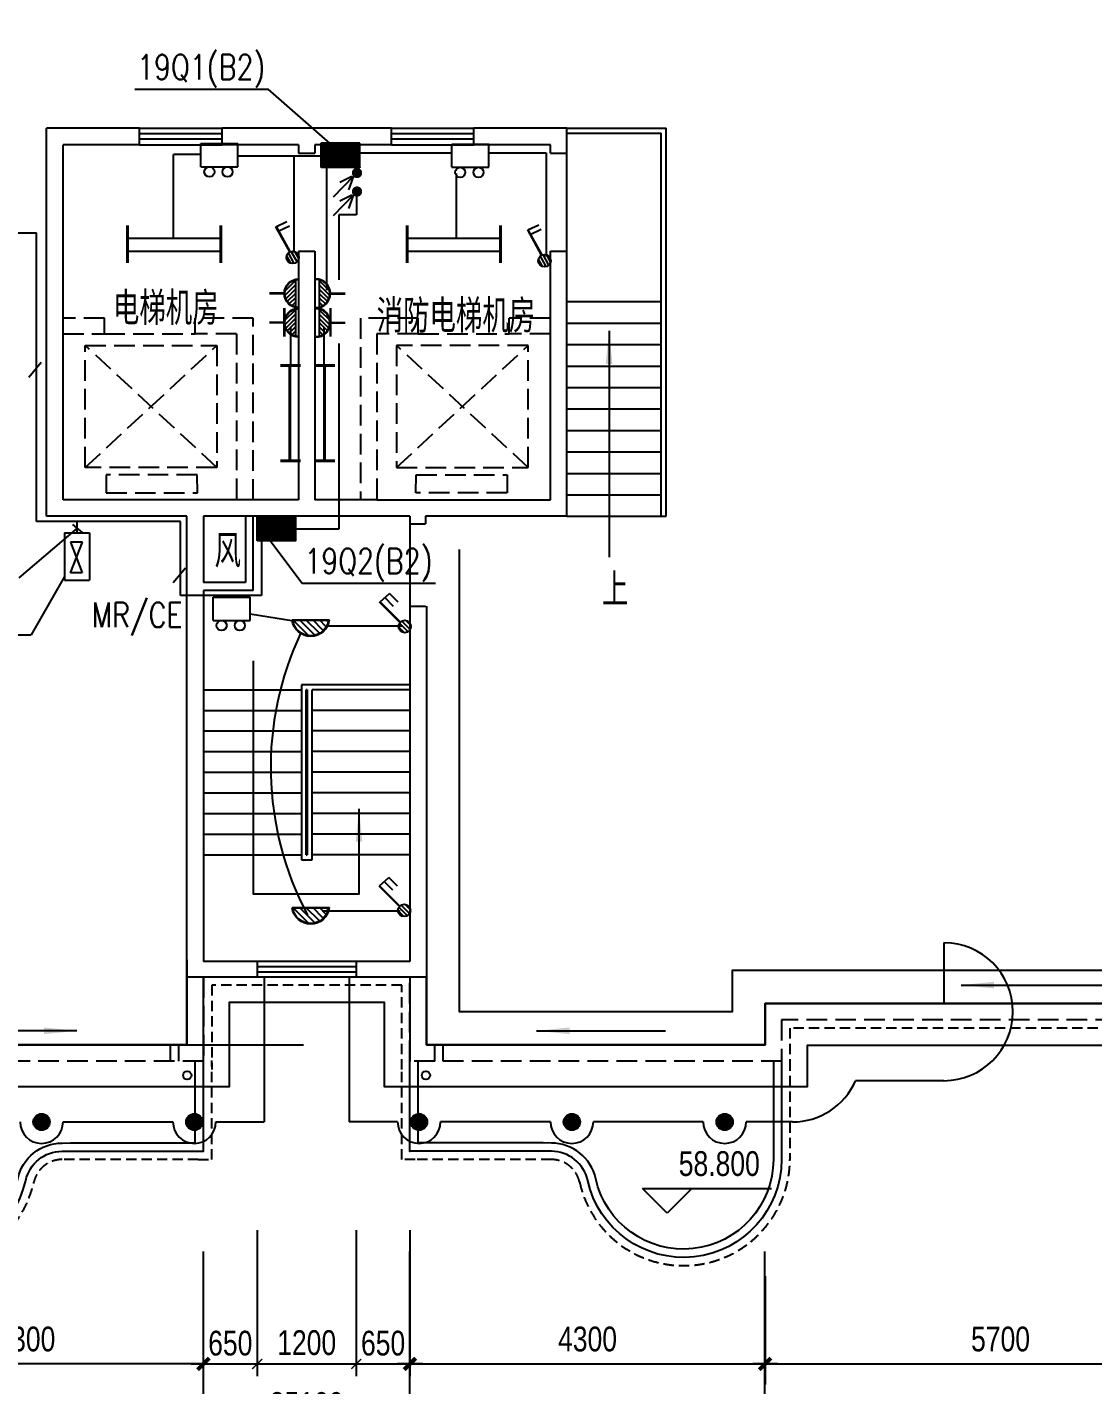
# Model space of a CAD drawing. Extents: x -40206 to 90585, y -55800 to -13493.
# Drawn here: x -16264 to -3363, y -47573 to -31130 of the extents above; entities that cross this region are included whole.
import ezdxf
from ezdxf.enums import TextEntityAlignment as Align

# ---------------------------------------------------------------- set-up
doc = ezdxf.new("R2010")
doc.units = 0
doc.header["$LTSCALE"] = 1000
doc.header["$MEASUREMENT"] = 0
doc.linetypes.add('DASH', pattern=[0.35, 0.25, -0.1])
doc.linetypes.add('HIDDEN2', pattern=[0.1875, 0.125, -0.0625])
doc.layers.get('0').update_dxf_attribs({"linetype": 'CONTINUOUS'})
doc.layers.get('DEFPOINTS').update_dxf_attribs({"linetype": 'CONTINUOUS'})
for name, color, linetype in [('D-1', 4, 'CONTINUOUS'), ('DJ', 4, 'CONTINUOUS'), ('F2', 1, 'CONTINUOUS'), ('PDXT', 3, 'CONTINUOUS'), ('TEXT-层数', 7, 'CONTINUOUS'), ('WALL', 4, 'CONTINUOUS'), ('WIRE', 1, 'CONTINUOUS'), ('柱', 7, 'CONTINUOUS')]:
    doc.layers.add(name, color=color, linetype=linetype)
doc.styles.add('DIM_FONT', font='wcad.shx', dxfattribs={"width": 0.8})
doc.styles.add('HZ', font='SIMPLEX.shx', dxfattribs={"width": 0.75, "bigfont": 'hztxt.shx'})
doc.styles.add('HZTXT', font='romans.shx', dxfattribs={"width": 0.8, "bigfont": 'hztxt.shx'})
doc.dimstyles.new('AXIS', dxfattribs={"dimtxt": 300, "dimasz": 1, "dimexe": 250, "dimexo": 300, "dimgap": 150, "dimtad": 1, "dimdec": 0, "dimzin": 0, "dimdsep": 46, "dimtxsty": 'DIM_FONT', "dimblk": '_DIMX', "dimblk1": 'ARCHTICK', "dimblk2": 'ARCHTICK', "dimsah": 1, "dimcen": 0.09, "dimdle": 150, "dimclrt": 7, "dimadec": 0, "dimazin": 0, "dimtfac": 1, "dimtdec": 0, "dimtix": 1, "dimtmove": 2, "dimatfit": 3, "dimldrblk": '_DIMX', "dimfxl": 0, "dimtolj": 1, "dimtzin": 0, "dimarcsym": 0})
doc.dimstyles.new('NORMAL', dxfattribs={"dimtxt": 300, "dimasz": 120, "dimexe": 150, "dimexo": 150, "dimgap": 100, "dimtad": 1, "dimdec": 0, "dimzin": 0, "dimdsep": 46, "dimtxsty": 'DIM_FONT', "dimblk": '_DIMX', "dimblk1": 'ARCHTICK', "dimblk2": 'ARCHTICK', "dimsah": 1, "dimcen": 0.09, "dimdle": 150, "dimclrt": 7, "dimadec": 0, "dimazin": 0, "dimtfac": 1, "dimtdec": 0, "dimtix": 1, "dimtmove": 2, "dimatfit": 3, "dimldrblk": 'ARCHTICK', "dimfxl": 0, "dimtolj": 1, "dimtzin": 0, "dimarcsym": 0})

# ---------------------------------------------------------------- blocks, each defined once
blk = doc.blocks.new('_ARROW')
blk.add_solid([(0, 0), (-1, 0.1), (-1, -0.1)])
blk = doc.blocks.new('_DIMX')
blk.add_line((-150, 0), (150, 0))
at = {"const_width": 50}
blk.add_lwpolyline([(-70, -70), (70, 70)], dxfattribs=at)
blk = doc.blocks.new('*D21')
at = {"color": 0, "linetype": 'ByBlock'}
for p, q in [((-30430, -46259), (-30430, -48370)), ((4670, -46259), (4670, -48370)), ((4669, -48120), (-30429, -48120))]:
    blk.add_line(p, q, dxfattribs=at)
at = {"layer": 'DEFPOINTS', "color": 0, "linetype": 'ByBlock'}
for p in [(-30430, -45959), (4670, -45959), (-30430, -48120)]:
    blk.add_point(p, dxfattribs=at)
at = {"color": 0, "linetype": 'ByBlock', "rotation": 180}
blk.add_blockref('_DIMX', (-30430, -48120), dxfattribs=at)
at = {"color": 0, "linetype": 'ByBlock'}
blk.add_blockref('_DIMX', (4670, -48120), dxfattribs=at)
at = {"color": 7, "linetype": 'ByBlock', "insert": (-12880, -47814), "char_height": 300, "attachment_point": 5, "style": 'DIM_FONT'}
blk.add_mtext('\\A1;35100', dxfattribs=at)
blk = doc.blocks.new('_ARCHTICK')
at = {"color": 0, "linetype": 'ByBlock', "const_width": 0.15}
blk.add_lwpolyline([(-0.5, -0.5), (0.5, 0.5)], dxfattribs=at)
blk = doc.blocks.new('*D26')
at = {"color": 0, "linetype": 'ByBlock'}
for p, q in [((-18430, -46259), (-18430, -47570)), ((-14131, -47320), (-18429, -47320))]:
    blk.add_line(p, q, dxfattribs=at)
at = {"layer": 'DEFPOINTS', "color": 0, "linetype": 'ByBlock'}
for p in [(-18430, -45959), (-14130, -45959), (-18430, -47320)]:
    blk.add_point(p, dxfattribs=at)
at = {"color": 0, "linetype": 'ByBlock', "rotation": 180}
blk.add_blockref('_DIMX', (-18430, -47320), dxfattribs=at)
at = {"color": 0, "linetype": 'ByBlock'}
blk.add_blockref('_DIMX', (-14130, -47320), dxfattribs=at)
at = {"color": 7, "linetype": 'ByBlock', "insert": (-16280, -47020), "char_height": 300, "attachment_point": 5, "style": 'DIM_FONT'}
blk.add_mtext('\\A1;4300', dxfattribs=at)
blk = doc.blocks.new('*D27')
at = {"color": 0, "linetype": 'ByBlock'}
for p, q in [((-1630, -46259), (-1630, -47570)), ((-7329, -47320), (-1631, -47320))]:
    blk.add_line(p, q, dxfattribs=at)
at = {"layer": 'DEFPOINTS', "color": 0, "linetype": 'ByBlock'}
for p in [(-7330, -45959), (-1630, -45959), (-1630, -47320)]:
    blk.add_point(p, dxfattribs=at)
at = {"color": 0, "linetype": 'ByBlock', "rotation": 180}
blk.add_blockref('_DIMX', (-7330, -47320), dxfattribs=at)
at = {"color": 0, "linetype": 'ByBlock'}
blk.add_blockref('_DIMX', (-1630, -47320), dxfattribs=at)
at = {"color": 7, "linetype": 'ByBlock', "insert": (-4480, -47020), "char_height": 300, "attachment_point": 5, "style": 'DIM_FONT'}
blk.add_mtext('\\A1;5700', dxfattribs=at)
blk = doc.blocks.new('*D28')
at = {"color": 0, "linetype": 'ByBlock'}
for p, q in [((-7330, -46259), (-7330, -47570)), ((-11629, -47320), (-7331, -47320))]:
    blk.add_line(p, q, dxfattribs=at)
at = {"layer": 'DEFPOINTS', "color": 0, "linetype": 'ByBlock'}
for p in [(-11630, -45959), (-7330, -45959), (-7330, -47320)]:
    blk.add_point(p, dxfattribs=at)
at = {"color": 0, "linetype": 'ByBlock', "rotation": 180}
blk.add_blockref('_DIMX', (-11630, -47320), dxfattribs=at)
at = {"color": 0, "linetype": 'ByBlock'}
blk.add_blockref('_DIMX', (-7330, -47320), dxfattribs=at)
at = {"color": 7, "linetype": 'ByBlock', "insert": (-9480, -47020), "char_height": 300, "attachment_point": 5, "style": 'DIM_FONT'}
blk.add_mtext('\\A1;4300', dxfattribs=at)
blk = doc.blocks.new('*D71')
at = {"color": 0, "linetype": 'ByBlock'}
for p, q in [((-13480, -45699), (-13480, -47470)), ((-14280, -47320), (-13330, -47320))]:
    blk.add_line(p, q, dxfattribs=at)
at = {"layer": 'DEFPOINTS', "color": 0, "linetype": 'ByBlock'}
for p in [(-14130, -45549), (-13480, -45549), (-13480, -47320)]:
    blk.add_point(p, dxfattribs=at)
at = {"color": 0, "linetype": 'ByBlock', "xscale": 120, "yscale": 120, "zscale": 120, "rotation": 180}
blk.add_blockref('_ARCHTICK', (-14130, -47320), dxfattribs=at)
at = {"color": 0, "linetype": 'ByBlock', "xscale": 120, "yscale": 120, "zscale": 120}
blk.add_blockref('_ARCHTICK', (-13480, -47320), dxfattribs=at)
at = {"color": 7, "linetype": 'ByBlock', "insert": (-13805, -47070), "char_height": 300, "attachment_point": 5, "style": 'DIM_FONT'}
blk.add_mtext('\\A1;650', dxfattribs=at)
blk = doc.blocks.new('*D72')
at = {"color": 0, "linetype": 'ByBlock'}
for p, q in [((-12280, -45699), (-12280, -47470)), ((-13630, -47320), (-12130, -47320))]:
    blk.add_line(p, q, dxfattribs=at)
at = {"layer": 'DEFPOINTS', "color": 0, "linetype": 'ByBlock'}
for p in [(-13480, -45549), (-12280, -45549), (-12280, -47320)]:
    blk.add_point(p, dxfattribs=at)
at = {"color": 0, "linetype": 'ByBlock', "xscale": 120, "yscale": 120, "zscale": 120, "rotation": 180}
blk.add_blockref('_ARCHTICK', (-13480, -47320), dxfattribs=at)
at = {"color": 0, "linetype": 'ByBlock', "xscale": 120, "yscale": 120, "zscale": 120}
blk.add_blockref('_ARCHTICK', (-12280, -47320), dxfattribs=at)
at = {"color": 7, "linetype": 'ByBlock', "insert": (-12880, -47064), "char_height": 300, "attachment_point": 5, "style": 'DIM_FONT'}
blk.add_mtext('\\A1;1200', dxfattribs=at)
blk = doc.blocks.new('*D73')
at = {"color": 0, "linetype": 'ByBlock'}
for p, q in [((-11630, -45699), (-11630, -47470)), ((-12430, -47320), (-11480, -47320))]:
    blk.add_line(p, q, dxfattribs=at)
at = {"layer": 'DEFPOINTS', "color": 0, "linetype": 'ByBlock'}
for p in [(-12280, -45549), (-11630, -45549), (-11630, -47320)]:
    blk.add_point(p, dxfattribs=at)
at = {"color": 0, "linetype": 'ByBlock', "xscale": 120, "yscale": 120, "zscale": 120, "rotation": 180}
blk.add_blockref('_ARCHTICK', (-12280, -47320), dxfattribs=at)
at = {"color": 0, "linetype": 'ByBlock', "xscale": 120, "yscale": 120, "zscale": 120}
blk.add_blockref('_ARCHTICK', (-11630, -47320), dxfattribs=at)
at = {"color": 7, "linetype": 'ByBlock', "insert": (-11955, -47070), "char_height": 300, "attachment_point": 5, "style": 'DIM_FONT'}
blk.add_mtext('\\A1;650', dxfattribs=at)
blk = doc.blocks.new('*X125')
at = {"color": 0}
for p, q in [((-100, 254), (-4, 350)), ((-85, 198), (52, 335)), ((-49, 163), (87, 299)), ((9, 150), (100, 241))]:
    blk.add_line(p, q, dxfattribs=at)
blk = doc.blocks.new('K2361')
for p, q in [((0.63, 1.76), (3.86, 4.99)), ((0.7, 1.68), (3.94, 4.92)), ((3.94, 4.92), (5.24, 3.43))]:
    blk.add_line(p, q)
blk.add_circle((0, 0.99), 0.987)
at = {"xscale": 0.0098684210526315, "yscale": 0.0098684210526315, "zscale": 0.0098684210526315}
blk.add_blockref('*X125', (0, -1.48), dxfattribs=at)
blk = doc.blocks.new('开关E')
at = {"layer": 'DJ'}
for p, q in [((-199, 218), (-305, 112)), ((-150, 162), (-256, 56))]:
    blk.add_line(p, q, dxfattribs=at)
at = {"layer": 'DJ', "xscale": 76.142592, "yscale": 76.142592, "zscale": 76.142592, "rotation": 180}
blk.add_blockref('K2361', (94, 374), dxfattribs=at)
blk = doc.blocks.new('*X127')
at = {"color": 0}
for p, q in [((-273, -61), (-246, -34)), ((-244, -138), (-140, -34)), ((-198, -198), (-34, -34)), ((-138, -244), (71, -35)), ((-61, -273), (177, -35)), ((41, -277), (283, -36))]:
    blk.add_line(p, q, dxfattribs=at)
blk = doc.blocks.new('K2211')
for p, q in [((-2.94, -0.33), (2.94, -0.35)), ((-2.94, -0.43), (2.94, -0.45))]:
    blk.add_line(p, q)
for radius, start, end in [(2.96, 186.3827, 353.1593), (2.86, 186.615, 352.9271)]:
    blk.add_arc((0, 0), radius, start, end)
at = {"xscale": 0.0098684210526315, "yscale": 0.0098684210526315, "zscale": 0.0098684210526315}
blk.add_blockref('*X127', (0, 0), dxfattribs=at)
blk = doc.blocks.new('吸顶灯')
at = {"layer": 'DJ', "xscale": -76.03200000000001, "yscale": 76.03200000000001, "zscale": 76.03200000000001}
blk.add_blockref('K2211', (-109, 374), dxfattribs=at)
blk = doc.blocks.new('A$C357E355C')
at = {"layer": 'F2', "color": 7}
for p, q in [((0, 576), (303, 576)), ((0, 576), (0, 0)), ((303, 576), (303, 0)), ((72, 89), (218, 460)), ((218, 460), (72, 460)), ((72, 460), (213, 89)), ((0, 0), (303, 0)), ((213, 89), (72, 89))]:
    blk.add_line(p, q, dxfattribs=at)
blk = doc.blocks.new('应急灯')
at = {"layer": 'DJ'}
for p, q in [((-42, 627), (-42, 178)), ((-42, 627), (238, 627)), ((238, 627), (238, 178)), ((-42, 178), (238, 178))]:
    blk.add_line(p, q, dxfattribs=at)
for centre in [(-103, 524), (-103, 304)]:
    blk.add_circle(centre, 61.2, dxfattribs=at)
blk = doc.blocks.new('A$C1BD25075')
at = {"layer": 'WIRE', "rotation": 90}
blk.add_blockref('应急灯', (627, 165), dxfattribs=at)
blk = doc.blocks.new('*X132')
at = {"color": 0}
for p, q in [((42.111, 32.993), (42.361, 33.243)), ((42.111, 32.995), (42.359, 33.243)), ((42.111, 32.997), (42.358, 33.243)), ((42.111, 32.998), (42.356, 33.243)), ((42.111, 33), (42.354, 33.243)), ((42.111, 33.002), (42.352, 33.243)), ((42.111, 33.004), (42.351, 33.243)), ((42.111, 33.006), (42.349, 33.243)), ((42.111, 33.007), (42.347, 33.243)), ((42.111, 33.009), (42.345, 33.243)), ((42.111, 33.011), (42.344, 33.243)), ((42.111, 33.013), (42.342, 33.243)), ((42.111, 33.014), (42.34, 33.243)), ((42.111, 33.016), (42.338, 33.243)), ((42.111, 33.018), (42.336, 33.243)), ((42.111, 33.02), (42.335, 33.243)), ((42.111, 33.021), (42.333, 33.243)), ((42.111, 33.023), (42.331, 33.243)), ((42.111, 33.025), (42.329, 33.243)), ((42.111, 33.027), (42.328, 33.243)), ((42.111, 33.028), (42.326, 33.243)), ((42.111, 33.03), (42.324, 33.243)), ((42.111, 33.032), (42.322, 33.243)), ((42.111, 33.034), (42.321, 33.243)), ((42.111, 33.036), (42.319, 33.243)), ((42.111, 33.037), (42.317, 33.243)), ((42.111, 33.039), (42.315, 33.243)), ((42.111, 33.041), (42.313, 33.243)), ((42.111, 33.043), (42.312, 33.243)), ((42.111, 33.044), (42.31, 33.243)), ((42.111, 33.046), (42.308, 33.243)), ((42.111, 33.048), (42.306, 33.243)), ((42.111, 33.05), (42.305, 33.243)), ((42.111, 33.051), (42.303, 33.243)), ((42.111, 33.053), (42.301, 33.243)), ((42.111, 33.055), (42.299, 33.243)), ((42.111, 33.057), (42.298, 33.243)), ((42.111, 33.059), (42.296, 33.243)), ((42.111, 33.06), (42.294, 33.243)), ((42.111, 33.062), (42.292, 33.243)), ((42.111, 33.064), (42.291, 33.243)), ((42.111, 33.066), (42.289, 33.243)), ((42.111, 33.067), (42.287, 33.243)), ((42.111, 33.069), (42.285, 33.243)), ((42.111, 33.071), (42.283, 33.243)), ((42.111, 33.073), (42.282, 33.243)), ((42.111, 33.074), (42.28, 33.243)), ((42.111, 33.076), (42.278, 33.243)), ((42.111, 33.078), (42.276, 33.243)), ((42.111, 33.08), (42.275, 33.243)), ((42.111, 33.082), (42.273, 33.243)), ((42.111, 33.083), (42.271, 33.243)), ((42.111, 33.085), (42.269, 33.243)), ((42.111, 33.087), (42.268, 33.243)), ((42.111, 33.089), (42.266, 33.243)), ((42.111, 33.09), (42.264, 33.243)), ((42.111, 33.092), (42.262, 33.243)), ((42.111, 33.094), (42.26, 33.243)), ((42.111, 33.096), (42.259, 33.243)), ((42.111, 33.097), (42.257, 33.243)), ((42.111, 33.099), (42.255, 33.243)), ((42.111, 33.101), (42.253, 33.243)), ((42.111, 33.103), (42.252, 33.243)), ((42.111, 33.104), (42.25, 33.243)), ((42.111, 33.106), (42.248, 33.243)), ((42.111, 33.108), (42.246, 33.243)), ((42.111, 33.11), (42.245, 33.243)), ((42.111, 33.112), (42.243, 33.243)), ((42.111, 33.113), (42.241, 33.243)), ((42.111, 33.115), (42.239, 33.243)), ((42.111, 33.117), (42.237, 33.243)), ((42.111, 33.119), (42.236, 33.243)), ((42.111, 33.12), (42.234, 33.243)), ((42.111, 33.122), (42.232, 33.243)), ((42.111, 33.124), (42.23, 33.243)), ((42.111, 33.126), (42.229, 33.243)), ((42.111, 33.127), (42.227, 33.243)), ((42.111, 33.129), (42.225, 33.243)), ((42.111, 33.131), (42.223, 33.243)), ((42.111, 33.133), (42.222, 33.243)), ((42.111, 33.135), (42.22, 33.243)), ((42.111, 33.136), (42.218, 33.243)), ((42.111, 33.138), (42.216, 33.243)), ((42.111, 33.14), (42.214, 33.243)), ((42.111, 33.142), (42.213, 33.243)), ((42.111, 33.143), (42.211, 33.243)), ((42.111, 33.145), (42.209, 33.243)), ((42.111, 33.147), (42.207, 33.243)), ((42.111, 33.149), (42.206, 33.243)), ((42.111, 33.15), (42.204, 33.243)), ((42.111, 33.152), (42.202, 33.243)), ((42.111, 33.154), (42.2, 33.243)), ((42.111, 33.156), (42.199, 33.243)), ((42.111, 33.158), (42.197, 33.243)), ((42.111, 33.159), (42.195, 33.243)), ((42.111, 33.161), (42.193, 33.243)), ((42.111, 33.163), (42.192, 33.243)), ((42.111, 33.165), (42.19, 33.243)), ((42.111, 33.166), (42.188, 33.243)), ((42.111, 33.168), (42.186, 33.243)), ((42.111, 33.17), (42.184, 33.243)), ((42.111, 33.172), (42.183, 33.243)), ((42.111, 33.173), (42.181, 33.243)), ((42.111, 33.175), (42.179, 33.243)), ((42.111, 33.177), (42.177, 33.243)), ((42.111, 33.179), (42.176, 33.243)), ((42.111, 33.181), (42.174, 33.243)), ((42.111, 33.182), (42.172, 33.243)), ((42.111, 33.184), (42.17, 33.243)), ((42.111, 33.186), (42.169, 33.243)), ((42.111, 33.188), (42.167, 33.243)), ((42.111, 33.189), (42.165, 33.243)), ((42.111, 33.191), (42.163, 33.243)), ((42.111, 33.193), (42.161, 33.243)), ((42.111, 33.195), (42.16, 33.243)), ((42.111, 33.196), (42.158, 33.243)), ((42.111, 33.198), (42.156, 33.243)), ((42.111, 33.2), (42.154, 33.243)), ((42.111, 33.202), (42.153, 33.243)), ((42.111, 33.203), (42.151, 33.243)), ((42.111, 33.205), (42.149, 33.243)), ((42.111, 33.207), (42.147, 33.243)), ((42.111, 33.209), (42.146, 33.243)), ((42.111, 33.211), (42.144, 33.243)), ((42.111, 33.212), (42.142, 33.243)), ((42.111, 33.214), (42.14, 33.243)), ((42.111, 33.216), (42.138, 33.243)), ((42.111, 33.218), (42.137, 33.243)), ((42.111, 33.219), (42.135, 33.243)), ((42.111, 33.221), (42.133, 33.243)), ((42.111, 33.223), (42.131, 33.243)), ((42.111, 33.225), (42.13, 33.243)), ((42.111, 33.226), (42.128, 33.243)), ((42.111, 33.228), (42.126, 33.243)), ((42.111, 33.23), (42.124, 33.243)), ((42.111, 33.232), (42.123, 33.243)), ((42.111, 33.234), (42.121, 33.243)), ((42.111, 33.235), (42.119, 33.243)), ((42.111, 33.237), (42.117, 33.243)), ((42.111, 33.239), (42.115, 33.243)), ((42.111, 33.241), (42.114, 33.243)), ((42.111, 33.242), (42.112, 33.243)), ((42.113, 32.993), (42.363, 33.243)), ((42.115, 32.993), (42.365, 33.243)), ((42.117, 32.993), (42.367, 33.243)), ((42.118, 32.993), (42.368, 33.243)), ((42.12, 32.993), (42.37, 33.243)), ((42.122, 32.993), (42.372, 33.243)), ((42.124, 32.993), (42.374, 33.243)), ((42.125, 32.993), (42.375, 33.243)), ((42.127, 32.993), (42.377, 33.243)), ((42.129, 32.993), (42.379, 33.243)), ((42.131, 32.993), (42.381, 33.243)), ((42.132, 32.993), (42.382, 33.243)), ((42.134, 32.993), (42.384, 33.243)), ((42.136, 32.993), (42.386, 33.243)), ((42.138, 32.993), (42.388, 33.243)), ((42.14, 32.993), (42.39, 33.243)), ((42.141, 32.993), (42.391, 33.243)), ((42.143, 32.993), (42.393, 33.243)), ((42.145, 32.993), (42.395, 33.243)), ((42.147, 32.993), (42.397, 33.243)), ((42.148, 32.993), (42.398, 33.243)), ((42.15, 32.993), (42.4, 33.243)), ((42.152, 32.993), (42.402, 33.243)), ((42.154, 32.993), (42.404, 33.243)), ((42.155, 32.993), (42.405, 33.243)), ((42.157, 32.993), (42.407, 33.243)), ((42.159, 32.993), (42.409, 33.243)), ((42.161, 32.993), (42.411, 33.243)), ((42.162, 32.993), (42.412, 33.243)), ((42.164, 32.993), (42.414, 33.243)), ((42.166, 32.993), (42.416, 33.243)), ((42.168, 32.993), (42.418, 33.243)), ((42.17, 32.993), (42.42, 33.243)), ((42.171, 32.993), (42.421, 33.243)), ((42.173, 32.993), (42.423, 33.243)), ((42.175, 32.993), (42.425, 33.243)), ((42.177, 32.993), (42.427, 33.243)), ((42.178, 32.993), (42.428, 33.243)), ((42.18, 32.993), (42.43, 33.243)), ((42.182, 32.993), (42.432, 33.243)), ((42.184, 32.993), (42.434, 33.243)), ((42.185, 32.993), (42.435, 33.243)), ((42.187, 32.993), (42.437, 33.243)), ((42.189, 32.993), (42.439, 33.243)), ((42.191, 32.993), (42.441, 33.243)), ((42.193, 32.993), (42.443, 33.243)), ((42.194, 32.993), (42.444, 33.243)), ((42.196, 32.993), (42.446, 33.243)), ((42.198, 32.993), (42.448, 33.243)), ((42.2, 32.993), (42.45, 33.243)), ((42.201, 32.993), (42.451, 33.243)), ((42.203, 32.993), (42.453, 33.243)), ((42.205, 32.993), (42.455, 33.243)), ((42.207, 32.993), (42.457, 33.243)), ((42.208, 32.993), (42.458, 33.243)), ((42.21, 32.993), (42.46, 33.243)), ((42.212, 32.993), (42.462, 33.243)), ((42.214, 32.993), (42.464, 33.243)), ((42.216, 32.993), (42.466, 33.243)), ((42.217, 32.993), (42.467, 33.243)), ((42.219, 32.993), (42.469, 33.243)), ((42.221, 32.993), (42.471, 33.243)), ((42.223, 32.993), (42.473, 33.243)), ((42.224, 32.993), (42.474, 33.243)), ((42.226, 32.993), (42.476, 33.243)), ((42.228, 32.993), (42.478, 33.243)), ((42.23, 32.993), (42.48, 33.243)), ((42.231, 32.993), (42.481, 33.243)), ((42.233, 32.993), (42.483, 33.243)), ((42.235, 32.993), (42.485, 33.243)), ((42.237, 32.993), (42.487, 33.243)), ((42.238, 32.993), (42.488, 33.243)), ((42.24, 32.993), (42.49, 33.243)), ((42.242, 32.993), (42.492, 33.243)), ((42.244, 32.993), (42.494, 33.243)), ((42.246, 32.993), (42.496, 33.243)), ((42.247, 32.993), (42.497, 33.243)), ((42.249, 32.993), (42.499, 33.243)), ((42.251, 32.993), (42.501, 33.243)), ((42.253, 32.993), (42.503, 33.243)), ((42.254, 32.993), (42.504, 33.243)), ((42.256, 32.993), (42.506, 33.243)), ((42.258, 32.993), (42.508, 33.243)), ((42.26, 32.993), (42.51, 33.243)), ((42.261, 32.993), (42.511, 33.243)), ((42.263, 32.993), (42.511, 33.241)), ((42.265, 32.993), (42.511, 33.239)), ((42.267, 32.993), (42.511, 33.238)), ((42.269, 32.993), (42.511, 33.236)), ((42.27, 32.993), (42.511, 33.234)), ((42.272, 32.993), (42.511, 33.232)), ((42.274, 32.993), (42.511, 33.23)), ((42.276, 32.993), (42.511, 33.229)), ((42.277, 32.993), (42.511, 33.227)), ((42.279, 32.993), (42.511, 33.225)), ((42.281, 32.993), (42.511, 33.223)), ((42.283, 32.993), (42.511, 33.222)), ((42.284, 32.993), (42.511, 33.22)), ((42.286, 32.993), (42.511, 33.218)), ((42.288, 32.993), (42.511, 33.216)), ((42.29, 32.993), (42.511, 33.215)), ((42.292, 32.993), (42.511, 33.213)), ((42.293, 32.993), (42.511, 33.211)), ((42.295, 32.993), (42.511, 33.209)), ((42.297, 32.993), (42.511, 33.208)), ((42.299, 32.993), (42.511, 33.206)), ((42.3, 32.993), (42.511, 33.204)), ((42.302, 32.993), (42.511, 33.202)), ((42.304, 32.993), (42.511, 33.2)), ((42.306, 32.993), (42.511, 33.199)), ((42.307, 32.993), (42.511, 33.197)), ((42.309, 32.993), (42.511, 33.195)), ((42.311, 32.993), (42.511, 33.193)), ((42.313, 32.993), (42.511, 33.192)), ((42.315, 32.993), (42.511, 33.19)), ((42.316, 32.993), (42.511, 33.188)), ((42.318, 32.993), (42.511, 33.186)), ((42.32, 32.993), (42.511, 33.185)), ((42.322, 32.993), (42.511, 33.183)), ((42.323, 32.993), (42.511, 33.181)), ((42.325, 32.993), (42.511, 33.179)), ((42.327, 32.993), (42.511, 33.177)), ((42.329, 32.993), (42.511, 33.176)), ((42.33, 32.993), (42.511, 33.174)), ((42.332, 32.993), (42.511, 33.172)), ((42.334, 32.993), (42.511, 33.17)), ((42.336, 32.993), (42.511, 33.169)), ((42.337, 32.993), (42.511, 33.167)), ((42.339, 32.993), (42.511, 33.165)), ((42.341, 32.993), (42.511, 33.163)), ((42.343, 32.993), (42.511, 33.162)), ((42.345, 32.993), (42.511, 33.16)), ((42.346, 32.993), (42.511, 33.158)), ((42.348, 32.993), (42.511, 33.156)), ((42.35, 32.993), (42.511, 33.154)), ((42.352, 32.993), (42.511, 33.153)), ((42.353, 32.993), (42.511, 33.151)), ((42.355, 32.993), (42.511, 33.149)), ((42.357, 32.993), (42.511, 33.147)), ((42.359, 32.993), (42.511, 33.146)), ((42.36, 32.993), (42.511, 33.144)), ((42.362, 32.993), (42.511, 33.142)), ((42.364, 32.993), (42.511, 33.14)), ((42.366, 32.993), (42.511, 33.139)), ((42.368, 32.993), (42.511, 33.137)), ((42.369, 32.993), (42.511, 33.135)), ((42.371, 32.993), (42.511, 33.133)), ((42.373, 32.993), (42.511, 33.131)), ((42.375, 32.993), (42.511, 33.13)), ((42.376, 32.993), (42.511, 33.128)), ((42.378, 32.993), (42.511, 33.126)), ((42.38, 32.993), (42.511, 33.124)), ((42.382, 32.993), (42.511, 33.123)), ((42.383, 32.993), (42.511, 33.121)), ((42.385, 32.993), (42.511, 33.119)), ((42.387, 32.993), (42.511, 33.117)), ((42.389, 32.993), (42.511, 33.116)), ((42.391, 32.993), (42.511, 33.114)), ((42.392, 32.993), (42.511, 33.112)), ((42.394, 32.993), (42.511, 33.11)), ((42.396, 32.993), (42.511, 33.109)), ((42.398, 32.993), (42.511, 33.107)), ((42.399, 32.993), (42.511, 33.105)), ((42.401, 32.993), (42.511, 33.103)), ((42.403, 32.993), (42.511, 33.101)), ((42.405, 32.993), (42.511, 33.1)), ((42.406, 32.993), (42.511, 33.098)), ((42.408, 32.993), (42.511, 33.096)), ((42.41, 32.993), (42.511, 33.094)), ((42.412, 32.993), (42.511, 33.093)), ((42.414, 32.993), (42.511, 33.091)), ((42.415, 32.993), (42.511, 33.089)), ((42.417, 32.993), (42.511, 33.087)), ((42.419, 32.993), (42.511, 33.086)), ((42.421, 32.993), (42.511, 33.084)), ((42.422, 32.993), (42.511, 33.082)), ((42.424, 32.993), (42.511, 33.08)), ((42.426, 32.993), (42.511, 33.078)), ((42.428, 32.993), (42.511, 33.077)), ((42.429, 32.993), (42.511, 33.075)), ((42.431, 32.993), (42.511, 33.073)), ((42.433, 32.993), (42.511, 33.071)), ((42.435, 32.993), (42.511, 33.07)), ((42.436, 32.993), (42.511, 33.068)), ((42.438, 32.993), (42.511, 33.066)), ((42.44, 32.993), (42.511, 33.064)), ((42.442, 32.993), (42.511, 33.063)), ((42.444, 32.993), (42.511, 33.061)), ((42.445, 32.993), (42.511, 33.059)), ((42.447, 32.993), (42.511, 33.057)), ((42.449, 32.993), (42.511, 33.055)), ((42.451, 32.993), (42.511, 33.054)), ((42.452, 32.993), (42.511, 33.052)), ((42.454, 32.993), (42.511, 33.05)), ((42.456, 32.993), (42.511, 33.048)), ((42.458, 32.993), (42.511, 33.047)), ((42.459, 32.993), (42.511, 33.045)), ((42.461, 32.993), (42.511, 33.043)), ((42.463, 32.993), (42.511, 33.041)), ((42.465, 32.993), (42.511, 33.04)), ((42.467, 32.993), (42.511, 33.038)), ((42.468, 32.993), (42.511, 33.036)), ((42.47, 32.993), (42.511, 33.034)), ((42.472, 32.993), (42.511, 33.033)), ((42.474, 32.993), (42.511, 33.031)), ((42.475, 32.993), (42.511, 33.029)), ((42.477, 32.993), (42.511, 33.027)), ((42.479, 32.993), (42.511, 33.025)), ((42.481, 32.993), (42.511, 33.024)), ((42.482, 32.993), (42.511, 33.022)), ((42.484, 32.993), (42.511, 33.02)), ((42.486, 32.993), (42.511, 33.018)), ((42.488, 32.993), (42.511, 33.017)), ((42.49, 32.993), (42.511, 33.015)), ((42.491, 32.993), (42.511, 33.013)), ((42.493, 32.993), (42.511, 33.011)), ((42.495, 32.993), (42.511, 33.01)), ((42.497, 32.993), (42.511, 33.008)), ((42.498, 32.993), (42.511, 33.006)), ((42.5, 32.993), (42.511, 33.004)), ((42.502, 32.993), (42.511, 33.002)), ((42.504, 32.993), (42.511, 33.001)), ((42.505, 32.993), (42.511, 32.999)), ((42.507, 32.993), (42.511, 32.997)), ((42.509, 32.993), (42.511, 32.995))]:
    blk.add_line(p, q, dxfattribs=at)
blk = doc.blocks.new('A8')
at = {"layer": 'DJ'}
for p, q in [((390, -308), (1326, -308)), ((390, -308), (390, -893)), ((1326, -308), (1326, -893)), ((390, -893), (1326, -893))]:
    blk.add_line(p, q, dxfattribs=at)
blk.add_solid([(390, -893), (390, -308), (1326, -893), (1326, -308)], dxfattribs=at)
at = {"layer": 'DJ', "xscale": 2340, "yscale": 2340, "zscale": 2340}
blk.add_blockref('*X132', (-98150, -78097), dxfattribs=at)
blk = doc.blocks.new('配电箱')
at = {"layer": 'DJ', "xscale": 0.5, "yscale": 0.5, "zscale": 0.5, "rotation": 180}
blk.add_blockref('A8', (380, -626), dxfattribs=at)
blk = doc.blocks.new('A$C799C26DE')
at = {"layer": 'WIRE', "rotation": 180}
blk.add_blockref('配电箱', (185, -179), dxfattribs=at)
blk = doc.blocks.new('K2')
at = {"layer": 'D-1'}
for p, q in [((217, 593), (217, 350)), ((229, 593), (229, 350)), ((1373, 593), (1373, 350)), ((1385, 593), (1385, 350)), ((213, 481), (1385, 481)), ((213, 470), (1385, 470))]:
    blk.add_line(p, q, dxfattribs=at)
blk = doc.blocks.new('A$C6C1C6AEE')
at = {"layer": 'DJ', "rotation": 180}
blk.add_blockref('K2', (1385, 593), dxfattribs=at)
blk = doc.blocks.new('A$C65566D5C')
at = {"layer": 'WIRE', "rotation": 89.99999999999999}
blk.add_blockref('A$C6C1C6AEE', (242, 0), dxfattribs=at)
blk = doc.blocks.new('A$C61845422')
at = {"layer": 'WIRE', "rotation": 270}
blk.add_blockref('A$C65566D5C', (0, 242), dxfattribs=at)
blk = doc.blocks.new('*X139')
at = {"color": 0}
for p, q in [((-263, -529), (-33, -299)), ((-229, -406), (-188, -365)), ((-175, -529), (53, -301)), ((-87, -529), (121, -321)), ((2, -529), (178, -353)), ((90, -529), (224, -394)), ((179, -529), (262, -445)), ((267, -529), (289, -507))]:
    blk.add_line(p, q, dxfattribs=at)
blk = doc.blocks.new('K2303')
for p, q in [((-0.03, -2.63), (-0.03, 0.03)), ((0.07, -2.63), (0.07, 0.03)), ((-2.57, -4.69), (2.62, -4.69))]:
    blk.add_line(p, q)
for radius in [2.66, 2.56]:
    blk.add_arc((0.02, -5.3), radius, 0, 180)
at = {"xscale": 0.00888157894736835, "yscale": 0.00888157894736835, "zscale": 0.00888157894736835}
blk.add_blockref('*X139', (0, 0), dxfattribs=at)
blk = doc.blocks.new('*X137')
at = {"color": 0}
for p, q in [((-263, -529), (-33, -299)), ((-229, -406), (-188, -365)), ((-175, -529), (53, -301)), ((-87, -529), (121, -321)), ((2, -529), (178, -353)), ((90, -529), (224, -394)), ((179, -529), (262, -445)), ((267, -529), (289, -507))]:
    blk.add_line(p, q, dxfattribs=at)
blk = doc.blocks.new('K2307')
for p, q in [((-0.03, -2.63), (-0.03, 0.03)), ((0.07, -2.63), (0.07, 0.03)), ((-2.62, -2.6), (2.57, -2.6)), ((-2.62, -2.7), (2.57, -2.7)), ((-2.57, -4.69), (2.62, -4.69))]:
    blk.add_line(p, q)
for radius in [2.66, 2.56]:
    blk.add_arc((0.02, -5.3), radius, 0, 180)
at = {"xscale": 0.00888157894736835, "yscale": 0.00888157894736835, "zscale": 0.00888157894736835}
blk.add_blockref('*X137', (0, 0), dxfattribs=at)
blk = doc.blocks.new('插座')
at = {"layer": 'DJ', "xscale": 66.096, "yscale": 66.096, "zscale": 66.096, "rotation": 270}
for name, p in [('K2303', (-175, 270)), ('K2307', (-175, -84))]:
    blk.add_blockref(name, p, dxfattribs=at)
blk = doc.blocks.new('K1')
for p, q in [((-144, 581), (312, 581)), ((-144, 569), (312, 569)), ((10, -559), (10, 581)), ((170, -559), (170, 581)), ((-144, -547), (312, -547)), ((-144, -559), (312, -559))]:
    blk.add_line(p, q)
blk = doc.blocks.new('A$C16D7592C')
at = {"layer": 'DJ'}
blk.add_blockref('K1', (144, 559), dxfattribs=at)
blk = doc.blocks.new('*X144')
at = {"color": 0}
for p, q in [((-100, 254), (-4, 350)), ((-85, 198), (52, 335)), ((-49, 163), (87, 299)), ((9, 150), (100, 241))]:
    blk.add_line(p, q, dxfattribs=at)
blk = doc.blocks.new('K2362')
for p, q in [((0.7, 1.68), (3.94, 4.92)), ((0.77, 1.61), (4.01, 4.85)), ((3.38, 4.36), (4.66, 2.9)), ((3.94, 4.92), (5.22, 3.46))]:
    blk.add_line(p, q)
blk.add_circle((0, 0.99), 0.987)
at = {"xscale": 0.0098684210526315, "yscale": 0.0098684210526315, "zscale": 0.0098684210526315}
blk.add_blockref('*X144', (0, -1.48), dxfattribs=at)
blk = doc.blocks.new('双极开关')
at = {"layer": 'DJ', "xscale": 76.142592, "yscale": 76.142592, "zscale": 76.142592}
blk.add_blockref('K2362', (-257, -41), dxfattribs=at)

msp = doc.modelspace()

# ---------------------------------------------------------------- hatches: boundary and pattern name
h = msp.add_hatch(color=256)
edge = h.paths.add_edge_path()
edge.add_arc((-16089.8, -44389.3), 100, 0, 360)
h = msp.add_hatch(color=256)
edge = h.paths.add_edge_path()
edge.add_arc((-14239.8, -44389.3), 100, 0, 360)
h = msp.add_hatch(color=256)
edge = h.paths.add_edge_path()
edge.add_arc((-11519.8, -44389.3), 100, 0, 360)
h = msp.add_hatch(color=256)
edge = h.paths.add_edge_path()
edge.add_arc((-9669.8, -44389.3), 100, 0, 360)
h = msp.add_hatch(color=256)
edge = h.paths.add_edge_path()
edge.add_arc((-7819.8, -44389.3), 100, 0, 360)

# ---------------------------------------------------------------- linework, layer by layer
for p, q in [((-14959.4, -31880.1), (-13345.8, -31880.1)), ((-12564.6, -32568.7), (-13345.8, -31880.1)), ((-16029.8, -37054.3), (-16029.8, -32354.3)), ((-14904.8, -32354.3), (-16029.8, -32354.3)), ((-14904.8, -32554.3), (-14904.8, -32354.3)), ((-14904.8, -32354.3), (-13904.8, -32354.3)), ((-13904.8, -32554.3), (-13904.8, -32354.3)), ((-11854.8, -32354.3), (-13904.8, -32354.3)), ((-11854.8, -32554.3), (-11854.8, -32354.3)), ((-11854.8, -32354.3), (-10854.8, -32354.3)), ((-9729.8, -32354.3), (-10854.8, -32354.3)), ((-10854.8, -32554.3), (-10854.8, -32354.3)), ((-9729.8, -32654.3), (-9729.8, -32354.3)), ((-9729.8, -32354.3), (-8529.8, -32354.3)), ((-8529.8, -37054.3), (-8529.8, -32354.3)), ((-15829.8, -34654.3), (-15829.8, -32554.3)), ((-14904.8, -32554.3), (-15829.8, -32554.3)), ((-13904.8, -32421), (-14904.8, -32421)), ((-13904.8, -32487.6), (-14904.8, -32487.6)), ((-14904.8, -32554.3), (-13904.8, -32554.3)), ((-12979.8, -32554.3), (-13904.8, -32554.3)), ((-12979.8, -32554.3), (-12979.8, -32654.3)), ((-12779.8, -32554.3), (-12779.8, -32654.3)), ((-11854.8, -32554.3), (-12779.8, -32554.3)), ((-10854.8, -32421), (-11854.8, -32421)), ((-10854.8, -32487.6), (-11854.8, -32487.6)), ((-11854.8, -32554.3), (-10854.8, -32554.3)), ((-9929.8, -32554.3), (-10854.8, -32554.3)), ((-9929.8, -32654.3), (-9929.8, -32554.3)), ((-9729.8, -32414.3), (-8589.8, -32414.3)), ((-8589.8, -37054.3), (-8589.8, -32414.3)), ((-12979.8, -32654.3), (-12779.8, -32654.3)), ((-9929.8, -32654.3), (-9729.8, -32654.3)), ((-9729.8, -33844.3), (-9729.8, -32654.3)), ((-12979.8, -33844.3), (-12979.8, -36854.3)), ((-12979.8, -33844.3), (-12779.8, -33844.3)), ((-12779.8, -33844.3), (-12779.8, -36854.3)), ((-9929.8, -34654.3), (-9929.8, -33844.3)), ((-9929.8, -33844.3), (-9729.8, -33844.3)), ((-9729.8, -37054.3), (-9729.8, -33844.3)), ((-9729.8, -34454.3), (-8589.8, -34454.3)), ((-15829.8, -36854.3), (-15829.8, -34654.3)), ((-9929.8, -36854.3), (-9929.8, -34654.3)), ((-9729.8, -34714.3), (-8589.8, -34714.3)), ((-9729.8, -34974.3), (-8589.8, -34974.3)), ((-9729.8, -35234.3), (-8589.8, -35234.3)), ((-9729.8, -35494.3), (-8589.8, -35494.3)), ((-9729.8, -35754.3), (-8589.8, -35754.3)), ((-9729.8, -36014.3), (-8589.8, -36014.3)), ((-9729.8, -36274.3), (-8589.8, -36274.3)), ((-9729.8, -36534.3), (-8589.8, -36534.3)), ((-9729.8, -36794.3), (-8589.8, -36794.3)), ((-12979.8, -36854.3), (-15829.8, -36854.3)), ((-12029.8, -36854.3), (-12779.8, -36854.3)), ((-12029.8, -36854.3), (-9929.8, -36854.3)), ((-14329.8, -37054.3), (-16029.8, -37054.3)), ((-14329.8, -42634.3), (-14329.8, -37054.3)), ((-13529.8, -37054.3), (-14129.8, -37054.3)), ((-14129.8, -37054.3), (-14129.8, -37854.3)), ((-11629.8, -37054.3), (-14129.8, -37054.3)), ((-13619.8, -37054.3), (-13619.8, -37854.3)), ((-13529.8, -37954.3), (-13529.8, -37054.3)), ((-11629.8, -37054.3), (-11629.8, -37144.3)), ((-11629.8, -37144.3), (-11439.8, -37144.3)), ((-11629.8, -37144.3), (-11629.8, -38144.3)), ((-11439.8, -37054.3), (-11439.8, -37144.3)), ((-9729.8, -37054.3), (-11439.8, -37054.3)), ((-9729.8, -37054.3), (-8529.8, -37054.3)), ((-13352, -37310.9), (-12934.5, -37863.3)), ((-13619.8, -37854.3), (-14129.8, -37854.3)), ((-14129.8, -37954.3), (-14129.8, -42444.3)), ((-13529.8, -37954.3), (-14129.8, -37954.3)), ((-12934.5, -37863.3), (-11320.9, -37863.3)), ((-11629.8, -38144.3), (-11629.8, -42444.3)), ((-11629.8, -38144.3), (-11439.8, -38144.3)), ((-11429.8, -38144.3), (-11429.8, -42634.3)), ((-11629.8, -39094.3), (-12944.8, -39094.3)), ((-12944.8, -39094.3), (-12944.8, -41214.3)), ((-14129.8, -39154.3), (-12944.8, -39154.3)), ((-12874.8, -39154.3), (-12884.8, -39154.3)), ((-12884.8, -41154.3), (-12884.8, -39154.3)), ((-12874.8, -39154.3), (-12874.8, -41154.3)), ((-11629.8, -39154.3), (-12814.8, -39154.3)), ((-12814.8, -41214.3), (-12814.8, -39154.3)), ((-14129.8, -39404.3), (-12944.8, -39404.3)), ((-11629.8, -39404.3), (-12814.8, -39404.3)), ((-14129.8, -39654.3), (-12944.8, -39654.3)), ((-11629.8, -39654.3), (-12814.8, -39654.3)), ((-14129.8, -39904.3), (-12944.8, -39904.3)), ((-11629.8, -39904.3), (-12814.8, -39904.3)), ((-14129.8, -40154.3), (-12944.8, -40154.3)), ((-11629.8, -40154.3), (-12814.8, -40154.3)), ((-14129.8, -40404.3), (-12944.8, -40404.3)), ((-11629.8, -40404.3), (-12814.8, -40404.3)), ((-14129.8, -40654.3), (-12944.8, -40654.3)), ((-11629.8, -40654.3), (-12814.8, -40654.3)), ((-14129.8, -40904.3), (-12944.8, -40904.3)), ((-11629.8, -40904.3), (-12814.8, -40904.3)), ((-14129.8, -41154.3), (-12944.8, -41154.3)), ((-12944.8, -41214.3), (-12814.8, -41214.3)), ((-12884.8, -41154.3), (-12874.8, -41154.3)), ((-11629.8, -41154.3), (-12814.8, -41154.3)), ((-13479.8, -42444.3), (-14129.8, -42444.3)), ((-13479.8, -42444.3), (-13479.8, -42634.3)), ((-12279.8, -42444.3), (-13479.8, -42444.3)), ((-13479.8, -42507.6), (-12279.8, -42507.6)), ((-13479.8, -42571), (-12279.8, -42571)), ((-12279.8, -42444.3), (-12279.8, -42634.3)), ((-11629.8, -42444.3), (-12279.8, -42444.3)), ((-13479.8, -42634.3), (-14329.8, -42634.3)), ((-14129.8, -43654.3), (-14129.8, -42634.3)), ((-12279.8, -42634.3), (-13479.8, -42634.3)), ((-11429.8, -42634.3), (-12279.8, -42634.3)), ((-11629.8, -42634.3), (-11629.8, -43654.3)), ((-14529.8, -43654.3), (-14529.8, -43454.3)), ((-14429.8, -43654.3), (-14429.8, -43454.3)), ((-14329.8, -43454.3), (-12917.7, -43454.3)), ((-11329.8, -43654.3), (-11329.8, -43454.3)), ((-11229.8, -43654.3), (-11229.8, -43454.3)), ((-8516.5, -45493.4), (-8816.5, -45193.4)), ((-8816.5, -45193.4), (-8216.5, -45193.4)), ((-8516.5, -45193.4), (-7253.6, -45193.4)), ((-8216.5, -45193.4), (-8516.5, -45493.4)), ((-14129.8, -48519.9), (-14129.8, -45959.2)), ((-11629.8, -48519.9), (-11629.8, -45959.2)), ((-7334.8, -48519.9), (-7334.8, -45959.2))]:
    msp.add_line(p, q)
at = {"linetype": 'DASH'}
for p, q in [((-15329.8, -34654.3), (-15829.8, -34654.3)), ((-15329.8, -34844.3), (-15329.8, -34654.3)), ((-14229.8, -34844.3), (-14229.8, -34654.3)), ((-13529.8, -34654.3), (-14229.8, -34654.3)), ((-13529.8, -36854.3), (-13529.8, -34654.3)), ((-12229.8, -34654.3), (-12229.8, -36854.3)), ((-11529.8, -34654.3), (-12229.8, -34654.3)), ((-11529.8, -34844.3), (-11529.8, -34654.3)), ((-9929.8, -34654.3), (-10429.8, -34654.3)), ((-10429.8, -34844.3), (-10429.8, -34654.3)), ((-15829.8, -34844.3), (-15329.8, -34844.3)), ((-15329.8, -34844.3), (-14229.8, -34844.3)), ((-13729.8, -34844.3), (-14229.8, -34844.3)), ((-13729.8, -34844.3), (-13729.8, -36854.3)), ((-11529.8, -34844.3), (-12029.8, -34844.3)), ((-12029.8, -34844.3), (-12029.8, -36854.3)), ((-11529.8, -34844.3), (-10429.8, -34844.3)), ((-9929.8, -34844.3), (-10429.8, -34844.3)), ((-13967.3, -36461.9), (-15561, -34985)), ((-15561, -36461.9), (-13967.3, -34985)), ((-11792.3, -36461.9), (-10198.7, -34985)), ((-10198.7, -36461.9), (-11792.3, -34985))]:
    msp.add_line(p, q, dxfattribs=at)
at = {"color": 4}
for p, q in [((-5164.8, -42219.3), (-5164.8, -42954.3)), ((-14329.8, -43454.3), (-14329.8, -42634.3)), ((-13394.8, -42634.3), (-13394.8, -44389.3)), ((-12364.8, -42634.3), (-12364.8, -44389.3)), ((-11429.8, -43454.3), (-11429.8, -42634.3)), ((-5164.8, -42954.3), (-7329.8, -42954.3)), ((-7329.8, -42954.3), (-7329.8, -43454.3)), ((-18429.8, -43454.3), (-14329.8, -43454.3)), ((-7329.8, -43454.3), (-11429.8, -43454.3)), ((-5164.8, -43889.3), (-6234.8, -43889.3)), ((-15829.8, -44389.3), (-14499.8, -44389.3)), ((-13979.8, -44389.3), (-13394.8, -44389.3)), ((-11779.8, -44389.3), (-12364.8, -44389.3)), ((-9929.8, -44389.3), (-11259.8, -44389.3)), ((-8079.8, -44389.3), (-9409.8, -44389.3)), ((-6999.7, -44389.3), (-7559.8, -44389.3))]:
    msp.add_line(p, q, dxfattribs=at)
for points in [[(-1608.7, -43464.3), (-6819.8, -43464.3), (-6819.8, -43964.3), (-11939.8, -43964.3), (-11939.8, -42944.3), (-13819.8, -42944.3), (-13819.8, -43964.3), (-18939.8, -43964.3), (-18939.8, -43464.3), (-24151, -43464.3, -0.8279411), (-27659, -43464.3), (-28139.8, -43464.3), (-28139.8, -37344.3), (-26139.8, -37344.3), (-26139.8, -36144.3), (-23839.5, -36144.3), (-23839.5, -33564.3), (-30739.8, -33564.3), (-30739.8, -23545.4), (-30408.1, -23544.2, -0.8325046), (-26551.6, -23544.3), (-20839.8, -23544.3), (-20839.8, -22144.3)], [(-14329.8, -42424.3), (-14329.8, -42424.3), (-14329.8, -43454.3), (-18429.8, -43454.3), (-18429.8, -42954.3), (-24641.9, -42954.3, -1.1497786), (-27168, -42954.3), (-27629.8, -42954.3), (-27629.8, -37854.3), (-25629.8, -37854.3), (-25629.8, -36654.3), (-23329.5, -36654.3), (-23329.5, -33054.3), (-30229.8, -33054.3), (-30229.8, -24053.6), (-29922.5, -24052.5, -1.112205), (-27037.4, -24054.3), (-20329.8, -24054.3), (-20329.8, -22654.3), (-14329.8, -22654.3), (-14329.8, -30453.9), (-12969.8, -30454.2), (-12969.8, -30454.3)], [(-11429.8, -42424.3), (-11429.8, -42424.3), (-11429.8, -43454.3), (-7329.8, -43454.3), (-7329.8, -42954.3), (-1117.7, -42954.3, 1.1497786), (1408.3, -42954.3), (1870.2, -42954.3), (1870.2, -37854.3), (-129.8, -37854.3), (-129.8, -36654.3), (-2430.2, -36654.3), (-2430.2, -33054.3), (4470.2, -33054.3), (4470.2, -24053.6), (4162.8, -24052.5, 1.112205), (1277.7, -24054.3), (-5429.8, -24054.3), (-5429.8, -22654.3), (-11429.8, -22654.3), (-11429.8, -30453.9), (-12789.8, -30454.2), (-12789.8, -30454.3)], [(4070.2, -24848.4), (4070.2, -32654.3), (-2830.2, -32654.3), (-2830.2, -37054.3), (-529.8, -37054.3), (-529.8, -38254.3), (1470.2, -38254.3), (1470.2, -42554.3), (1020.6, -42554.3), (1020.6, -43131.1, -1), (-730, -43131.1), (-730, -42554.3), (-7729.8, -42554.3), (-7729.8, -43054.3), (-11029.8, -43054.3), (-11029.8, -37454.3)], [(-18629.8, -43644.3), (-18629.8, -44844.6, 0.8953718), (-16281.3, -45098, -0.3511396), (-15841.7, -44744.3, -0.0011201), (-14192.1, -44744.3), (-14129.8, -44744.3), (-14129.8, -44744.3), (-14129.8, -43644.3)], [(-18529.8, -43644.3), (-18529.8, -44844.4, 0.8953154), (-16378.9, -45076.4, -0.3511396), (-15841.9, -44644.3, -0.0010944), (-14229.8, -44644.2), (-14229.8, -43644.3)], [(-7129.8, -43644.3), (-7129.8, -44844.6, -0.8953718), (-9478.4, -45098, 0.3511396), (-9918, -44744.3, 0.0011201), (-11567.6, -44744.3), (-11629.8, -44744.3), (-11629.8, -44745.3), (-11629.8, -43644.3)], [(-7229.8, -43644.3), (-7229.8, -44844.4, -0.8953154), (-9380.8, -45076.4, 0.3511396), (-9917.8, -44644.3, 0.0010944), (-11529.8, -44644.2), (-11529.8, -43644.3)]]:
    msp.add_lwpolyline(points, format="xyb")
at = {"color": 8, "linetype": 'DASH'}
msp.add_lwpolyline([(-1329.9, -43154.3), (-7129.8, -43154.3), (-7129.8, -43654.3), (-11629.8, -43654.3), (-11629.8, -42634.3), (-14129.8, -42634.3), (-14129.8, -43654.3), (-18629.8, -43654.3), (-18629.8, -43154.3), (-24429.8, -43154.3, -0.9844316), (-27380.1, -43154.3), (-27829.8, -43154.3), (-27829.8, -37654.3), (-25829.8, -37654.3), (-25829.8, -36454.3), (-23529.5, -36454.3), (-23529.5, -33254.3), (-30429.8, -33254.3), (-30429.8, -23854.3)], format="xyb", dxfattribs=at)
at = {"color": 8, "linetype": 'HIDDEN2'}
for points in [[(4670.2, -33354.3), (-2130.2, -33354.3), (-2130.2, -36354.3), (170.2, -36354.3), (170.2, -37554.3), (2170.2, -37554.3), (2170.2, -43254.3), (1715.8, -43254.3, -0.9246578), (-1425.2, -43254.3), (-7029.8, -43254.3), (-7029.8, -43754.3)], [(-18729.8, -43644.3), (-18729.8, -44844.7, 0.8954215), (-16183.6, -45119.6, -0.3511396), (-15841.4, -44844.3, -0.0011202), (-14192.2, -44844.3), (-14029.8, -44844.3), (-14029.8, -43644.3)], [(-7029.8, -43644.3), (-7029.8, -44844.7, -0.8954215), (-9576, -45119.6, 0.3511396), (-9918.2, -44844.3, 0.0011202), (-11567.5, -44844.3), (-11729.8, -44844.3), (-11729.8, -43644.3)]]:
    msp.add_lwpolyline(points, format="xyb", dxfattribs=at)
for points in [[(-9219.6, -34807.6), (-9219.6, -37550.3)], [(-12247.1, -40596.4), (-12247.1, -41629.4), (-13523.1, -41629.4), (-13523.1, -38803.1)], [(-1117.7, -42954.3), (-7329.8, -42954.3), (-7329.8, -43454.3), (-11429.8, -43454.3), (-11429.8, -42634.3)], [(-4957.3, -42731.7), (-3193.4, -42731.7)], [(-15662, -43285.7), (-17224.3, -43285.7)], [(-10097.7, -43285.7), (-8535.4, -43285.7)]]:
    msp.add_lwpolyline(points)
at = {"linetype": 'DASH'}
for points in [[(-13967.3, -34985), (-13967.3, -36461.9), (-15561, -36461.9), (-15561, -34985)], [(-11792.3, -34985), (-11792.3, -36461.9), (-10198.7, -36461.9), (-10198.7, -34985)], [(-14200.1, -36769.3), (-14205.1, -36552.7), (-15308.5, -36552.7), (-15308.5, -36769.3)], [(-11559.6, -36769.3), (-11554.6, -36552.7), (-10451.2, -36552.7), (-10451.2, -36769.3)]]:
    msp.add_lwpolyline(points, close=True, dxfattribs=at)
at = {"color": 8, "linetype": 'HIDDEN2'}
msp.add_lwpolyline([(-11729.8, -43754.3), (-11729.8, -43754.3), (-11729.8, -42734.3), (-14029.8, -42734.3), (-14029.8, -43754.3)], dxfattribs=at)
for centre, radius in [((-14326.6, -43824.5), 50), ((-11436.7, -43824.5), 50), ((-16089.8, -44389.3), 100), ((-14239.8, -44389.3), 100), ((-11519.8, -44389.3), 100), ((-9669.8, -44389.3), 100), ((-7819.8, -44389.3), 100)]:
    msp.add_circle(centre, radius)
at = {"color": 4}
for centre, radius, start, end in [((-5164.8, -43054.3), 835, 270, 90), ((-6999.7, -43554.3), 835, 270, 336.34693), ((-16089.8, -44389.3), 260, 180, 0), ((-14239.8, -44389.3), 260, 180, 0), ((-11519.8, -44389.3), 260, 180, 0), ((-9669.8, -44389.3), 260, 180, 0), ((-7819.8, -44389.3), 260, 180, 0)]:
    msp.add_arc(centre, radius, start, end, dxfattribs=at)
at = {"layer": 'DJ'}
for p, q in [((-12315.3, -32935.9), (-12557.8, -33190.8)), ((-12333.2, -32937.9), (-12478, -33011.7)), ((-12317.9, -32943.8), (-12374.6, -33100.8)), ((-12315.3, -33161.4), (-12557.8, -33416.3)), ((-12333.2, -33163.3), (-12478, -33237.2)), ((-12317.9, -33169.3), (-12374.6, -33326.3)), ((-16242.1, -35369), (-16094.9, -35189.3)), ((-15714.8, -37153.6), (-15596.3, -37250.7)), ((-15658, -37198.6), (-16363.8, -37800.7)), ((-14494.6, -37856.6), (-14347.4, -37676.8))]:
    msp.add_line(p, q, dxfattribs=at)
at = {"layer": 'DJ', "const_width": 62.2}
for points in [[(-12301.3, -32888.8, 1), (-12240.5, -32902, 1)], [(-12301.3, -33114.3, 1), (-12240.5, -33127.5, 1)]]:
    msp.add_lwpolyline(points, format="xyb", close=True, dxfattribs=at)
at = {"layer": 'WIRE'}
for p, q in [((-14155.4, -32670.4), (-14490.6, -32670.4)), ((-14490.6, -33688.2), (-14490.6, -32670.4)), ((-13717.1, -32687.9), (-12655.4, -32687.9)), ((-13037.2, -32687.9), (-13037.2, -33859.6)), ((-12249.7, -32650), (-11117.6, -32650)), ((-10680.1, -32650), (-9981.2, -32650)), ((-9981.2, -32650), (-9981.2, -33906.9)), ((-12640.6, -32759), (-12640.6, -34316.1)), ((-11066.8, -33688.2), (-11066.8, -32903.9)), ((-12275.8, -33146.3), (-12275.8, -33402.5)), ((-12489.2, -33402.5), (-12489.2, -34188.4)), ((-12275.8, -33402.5), (-12489.2, -33402.5)), ((-18629.4, -33620.1), (-16149.7, -33620.1)), ((-16149.7, -37118), (-16149.7, -33620.1)), ((-13075.3, -34769), (-13075.3, -35237.5)), ((-12672.8, -34769), (-12672.8, -35216.2)), ((-12489.2, -34961.8), (-12489.2, -37209.1)), ((-14406.5, -37118), (-16149.7, -37118)), ((-15658, -37263.1), (-15658, -37118)), ((-14406.5, -38015.1), (-14406.5, -37118)), ((-12489.2, -37209.1), (-12997.7, -37209.1)), ((-13428.4, -37337.3), (-13428.4, -38015.1)), ((-13428.4, -38015.1), (-14406.5, -38015.1)), ((-13563.9, -38234), (-13037.1, -38319.8)), ((-12631.6, -38381.2), (-11730.1, -38379.1)), ((-11747.2, -41835.3), (-12684, -41835.3))]:
    msp.add_line(p, q, dxfattribs=at)
at = {"layer": 'WIRE', "color": 7}
for p in [(-15813.2, -37783.4), (-18560.3, -38488.1)]:
    msp.add_line(p, (-16217, -38488.1), dxfattribs=at)
at = {"layer": 'WIRE'}
msp.add_arc((-9501.9, -40095.1), 3814.1, 154.66559, 207.92351, dxfattribs=at)

# ---------------------------------------------------------------- block references
at = {"xscale": 400, "yscale": 400, "zscale": 400, "rotation": 90}
for p in [(-9219.6, -34807.6), (-12247.1, -40596.4)]:
    msp.add_blockref('_ARROW', p, dxfattribs=at)
at = {"yscale": 400, "zscale": 400}
for p, xscale in [((-4957.3, -42731.7), -400), ((-15662, -43285.7), 400), ((-10097.7, -43285.7), -400)]:
    msp.add_blockref('_ARROW', p, dxfattribs=dict(at, xscale=xscale))
at = {"layer": 'TEXT-层数', "xscale": -1}
msp.add_blockref('插座', (-13501.9, -34623.6), dxfattribs=at)
at = {"layer": 'TEXT-层数'}
msp.add_blockref('插座', (-12243.1, -34623.6), dxfattribs=at)
at = {"layer": 'WALL', "rotation": 73.7651169821353}
for p in [(-12944.7, -33681.3), (-9895.8, -33720.9)]:
    msp.add_blockref('双极开关', p, dxfattribs=at)
at = {"layer": 'WIRE'}
for name, p in [('A$C1BD25075', (-14161.3, -32943.6)), ('A$C1BD25075', (-11123.7, -32950.4)), ('A$C357E355C', (-15813.2, -37829)), ('A$C1BD25075', (-14012.8, -38438.3))]:
    msp.add_blockref(name, p, dxfattribs=at)
for name, p, rotation in [('A$C799C26DE', (-12235.5, -32534.9), 180), ('A$C16D7592C', (-15057, -33530.2), 270), ('A$C16D7592C', (-11670.4, -33530.2), 270), ('A$C61845422', (-13198.4, -35217.9), 270), ('A$C61845422', (-12781, -35217.9), 270), ('A$C799C26DE', (-13012, -37058.9), 180), ('开关E', (-11991.1, -38294.6), 270), ('开关E', (-11998.2, -41733.8), 270)]:
    msp.add_blockref(name, p, dxfattribs=dict(at, rotation=rotation))
at = {"layer": '柱'}
for p in [(-12722.6, -38658), (-12722.6, -42142.3)]:
    msp.add_blockref('吸顶灯', p, dxfattribs=at)

# ---------------------------------------------------------------- texts
at = {"style": 'HZTXT', "width": 0.8}
for s, p in [('电梯机房', (-15226.5, -34736.6)), ('消防电梯机房', (-12033.4, -34829.5)), ('风', (-13995.8, -37676.1)), ('上', (-9306, -38141.8))]:
    msp.add_text(s, height=400, dxfattribs=at).set_placement(p)
at = {"style": 'DIM_FONT', "width": 0.8}
msp.add_text('58.800', height=300, dxfattribs=at).set_placement((-7885.1, -44893.4), align=Align.MIDDLE)
at = {"layer": 'PDXT', "color": 4, "style": 'HZ', "width": 0.8}
for s, p in [('19Q1(B2)', (-14933.6, -31762.5)), ('19Q2(B2)', (-12908.7, -37745.7)), ('MR/CE', (-15482.3, -38398.6))]:
    msp.add_text(s, height=300, dxfattribs=at).set_placement(p)

# ---------------------------------------------------------------- dimensions: what is measured, and where the dimension line sits
for base, p1, p2, dimstyle, picture, middle in [((-13479.8, -47319.9), (-14129.8, -45548.8), (-13479.8, -45548.8), 'NORMAL', '*D71', (-13804.8, -47069.9)), ((-12279.8, -47319.9), (-13479.8, -45548.8), (-12279.8, -45548.8), 'NORMAL', '*D72', (-12879.8, -47064.3)), ((-11629.8, -47319.9), (-12279.8, -45548.8), (-11629.8, -45548.8), 'NORMAL', '*D73', (-11954.8, -47069.9)), ((-18429.8, -47319.9), (-14129.8, -45959.2), (-18429.8, -45959.2), 'AXIS', '*D26', (-16279.8, -47019.9)), ((-7329.8, -47319.9), (-11629.8, -45959.2), (-7329.8, -45959.2), 'AXIS', '*D28', (-9479.8, -47019.9)), ((-1629.8, -47319.9), (-7329.8, -45959.2), (-1629.8, -45959.2), 'AXIS', '*D27', (-4479.8, -47019.9))]:
    dim = msp.add_linear_dim(base=base, p1=p1, p2=p2, dimstyle=dimstyle, override={"dimse1": 1})
    dim.commit()
    dim.dimension.update_dxf_attribs({"geometry": picture, "text_midpoint": middle})
dim = msp.add_aligned_dim(p1=(4670.2, -45959.2), p2=(-30429.8, -45959.2), distance=2160.7, dimstyle='AXIS')
dim.commit()
dim.dimension.update_dxf_attribs({"geometry": '*D21', "text_midpoint": (-12879.8, -47814.3)})

doc.saveas('drawing.dxf')
